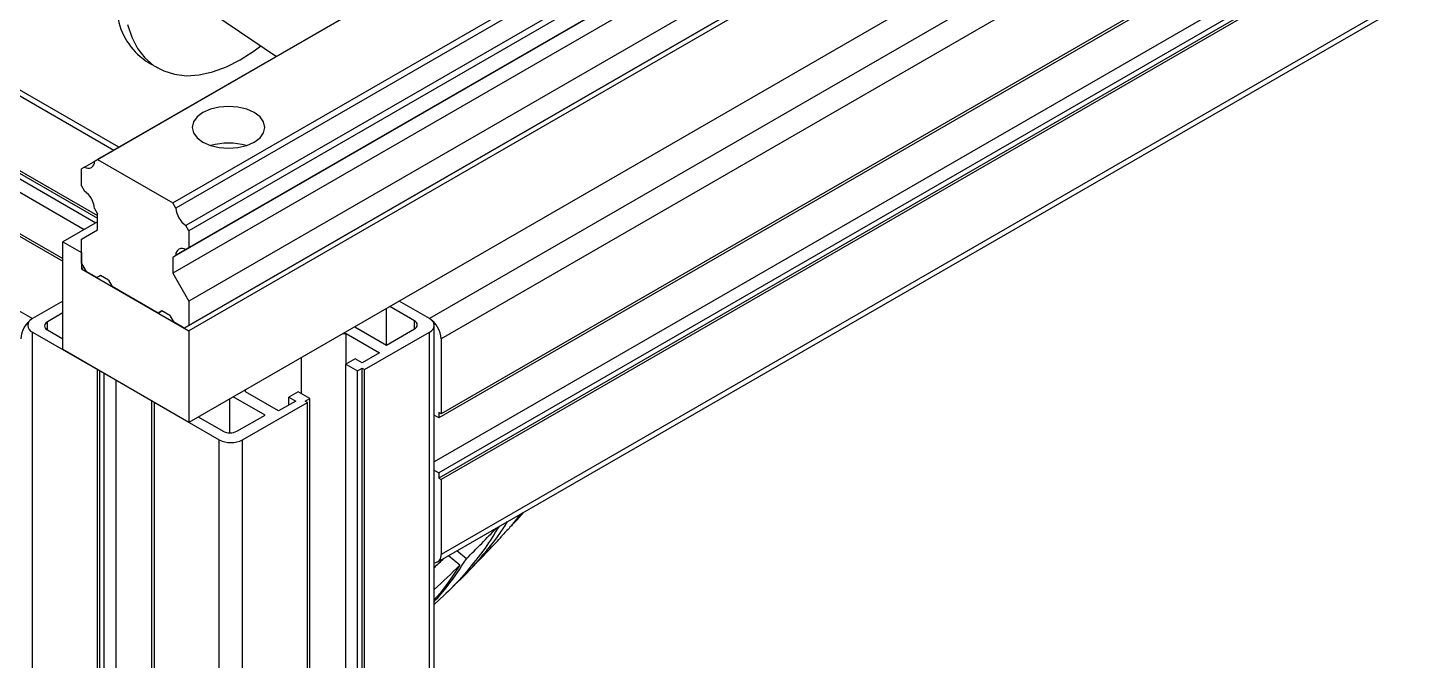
# Model space of a CAD drawing. Header units: millimetres. Extents: x 0 to 597, y 0 to 420.
# Drawn here: x 408.93 to 422.9, y 114.32 to 120.71 of the extents above; entities that cross this region are included whole.
import ezdxf

# ---------------------------------------------------------------- set-up
doc = ezdxf.new("R2010")
doc.units = ezdxf.units.MM

msp = doc.modelspace()

# ---------------------------------------------------------------- linework, layer by layer
at = {"color": 8, "linetype": 'Continuous', "lineweight": 25}
for p, q in [((351.275, 153.261), (409.798, 119.477)), ((349.39, 152.173), (408.975, 117.775)), ((409.126, 117.661), (409.126, 117.742)), ((412.831, 117.672), (412.831, 117.753)), ((408.975, 66.333), (408.975, 117.639)), ((412.982, 66.333), (412.982, 117.639)), ((410.861, 65.244), (410.861, 116.55)), ((411.097, 65.244), (411.097, 116.55))]:
    msp.add_line(p, q, dxfattribs=at)
at = {"color": 7, "linetype": 'Continuous', "lineweight": 25}
for p, q in [((409.846, 119.506), (351.324, 153.29)), ((350.432, 152.774), (409.498, 118.676)), ((350.549, 152.842), (409.616, 118.744)), ((350.597, 152.87), (409.633, 118.789)), ((350.62, 152.883), (409.633, 118.816)), ((350.045, 152.551), (409.282, 118.355)), ((350.069, 152.565), (409.282, 118.382)), ((472.851, 152.336), (412.982, 117.775)), ((472.968, 152.132), (413.1, 117.571)), ((472.968, 151.375), (413.1, 116.814)), ((472.945, 151.335), (413.077, 116.773)), ((472.827, 150.847), (413.031, 116.328)), ((472.945, 150.779), (413.077, 116.218)), ((472.945, 150.725), (413.077, 116.164)), ((472.968, 150.711), (413.1, 116.15)), ((413.066, 115.317), (472.934, 149.878)), ((472.968, 149.955), (413.1, 115.393)), ((441.667, 134.688), (410.555, 116.727)), ((410.392, 118.944), (435.311, 133.33)), ((435.341, 133.277), (410.422, 118.891)), ((435.443, 133.101), (410.524, 118.715)), ((409.501, 119.306), (433.138, 132.951)), ((433.138, 132.951), (409.633, 119.382)), ((435.473, 133.048), (410.555, 118.662)), ((410.392, 118.397), (435.311, 132.782)), ((435.341, 132.8), (410.422, 118.415)), ((410.524, 118.473), (435.443, 132.859)), ((410.555, 118.491), (435.473, 132.876)), ((435.311, 132.619), (410.392, 118.234)), ((435.473, 132.337), (410.555, 117.952)), ((435.686, 132.215), (410.507, 117.68)), ((410.555, 117.707), (435.686, 132.215)), ((435.733, 132.188), (410.555, 117.653)), ((410.003, 121.398), (411.438, 120.424)), ((410.145, 120.362), (410.24, 120.307)), ((409.602, 119.365), (409.633, 119.382)), ((409.633, 119.382), (410.392, 118.944)), ((409.501, 119.306), (409.47, 119.288)), ((409.47, 119.117), (409.47, 119.288)), ((409.47, 119.117), (409.501, 119.064)), ((410.422, 118.891), (410.392, 118.944)), ((409.602, 118.888), (409.633, 118.835)), ((409.633, 118.672), (409.633, 118.835)), ((409.633, 118.753), (409.282, 118.551)), ((409.47, 118.578), (409.633, 118.672)), ((410.555, 118.662), (410.524, 118.715)), ((410.555, 118.662), (410.555, 118.491)), ((409.282, 118.551), (409.47, 118.442)), ((409.282, 117.462), (409.282, 118.551)), ((409.47, 118.333), (409.47, 118.578)), ((409.47, 118.442), (409.47, 118.279)), ((410.392, 118.397), (410.422, 118.415)), ((410.392, 118.397), (410.392, 118.234)), ((410.524, 118.473), (410.555, 118.491)), ((409.47, 118.333), (409.517, 118.251)), ((409.494, 118.292), (409.47, 118.279)), ((409.47, 118.279), (410.555, 117.653)), ((409.625, 118.189), (409.517, 118.251)), ((409.625, 118.189), (409.661, 118.21)), ((409.661, 118.21), (409.625, 118.189)), ((409.744, 118.162), (409.661, 118.21)), ((409.744, 118.162), (409.78, 118.1)), ((410.392, 118.234), (410.555, 117.952)), ((410.245, 117.831), (409.78, 118.1)), ((409.282, 117.952), (408.975, 117.775)), ((409.282, 117.832), (409.126, 117.742)), ((410.245, 117.831), (410.281, 117.852)), ((410.281, 117.852), (410.245, 117.831)), ((410.363, 117.805), (410.281, 117.852)), ((410.555, 117.952), (410.555, 117.707)), ((412.549, 117.508), (412.549, 117.878)), ((412.831, 117.753), (412.582, 117.897)), ((412.982, 117.775), (412.676, 117.952)), ((410.363, 117.805), (410.4, 117.742)), ((410.507, 117.68), (410.4, 117.742)), ((410.507, 117.68), (410.555, 117.707)), ((412.228, 117.693), (412.549, 117.508)), ((413.031, 66.361), (413.031, 117.707)), ((408.975, 117.639), (409.631, 117.261)), ((409.126, 117.661), (409.282, 117.571)), ((410.555, 117.653), (410.555, 116.727)), ((412.105, 117.623), (412.143, 117.623)), ((412.143, 117.623), (412.478, 117.429)), ((412.143, 117.318), (412.143, 117.623)), ((412.327, 117.261), (412.982, 117.639)), ((412.549, 117.508), (412.831, 117.672)), ((413.1, 117.571), (413.1, 116.814)), ((410.555, 116.727), (409.282, 117.462)), ((412.478, 117.429), (412.303, 117.329)), ((411.691, 117.018), (411.691, 117.383)), ((412.233, 117.369), (412.138, 117.315)), ((412.138, 117.315), (412.256, 117.247)), ((412.138, 65.846), (412.138, 117.315)), ((412.303, 117.329), (412.233, 117.369)), ((412.256, 117.247), (412.303, 117.274)), ((412.303, 117.274), (412.327, 117.261)), ((412.303, 65.941), (412.303, 117.274)), ((409.631, 65.955), (409.631, 117.261)), ((409.654, 65.941), (409.654, 117.247)), ((409.701, 65.914), (409.701, 117.22)), ((409.819, 65.846), (409.819, 117.152)), ((412.256, 65.914), (412.256, 117.247)), ((412.327, 65.955), (412.327, 117.261)), ((411.323, 116.801), (411.002, 116.986)), ((411.125, 117.035), (411.125, 117.057)), ((411.46, 116.842), (411.125, 117.035)), ((411.658, 117.037), (411.563, 116.983)), ((411.775, 116.969), (411.658, 117.037)), ((410.182, 65.636), (410.182, 116.942)), ((410.206, 116.929), (410.861, 116.55)), ((410.206, 65.623), (410.206, 116.929)), ((410.969, 116.621), (410.969, 116.967)), ((411.097, 116.55), (411.752, 116.929)), ((411.634, 116.942), (411.46, 116.842)), ((411.563, 116.983), (411.634, 116.942)), ((411.563, 116.901), (411.563, 116.983)), ((411.728, 116.942), (411.775, 116.969)), ((411.752, 116.929), (411.728, 116.942)), ((411.752, 65.623), (411.752, 116.929)), ((411.775, 65.636), (411.775, 116.969)), ((410.649, 116.782), (410.899, 116.637)), ((411.04, 116.637), (411.323, 116.801)), ((413.077, 116.773), (413.031, 116.8)), ((413.1, 116.814), (413.077, 116.828)), ((413.077, 116.828), (413.077, 116.773)), ((413.031, 116.244), (413.077, 116.218)), ((413.077, 116.218), (413.077, 116.164)), ((413.077, 116.164), (413.1, 116.15)), ((413.1, 116.15), (413.1, 115.393)), ((413.815, 115.691), (413.927, 115.815)), ((413.291, 115.285), (413.175, 115.38)), ((413.356, 115.349), (413.258, 115.428)), ((413.031, 114.886), (413.134, 114.986))]:
    msp.add_line(p, q, dxfattribs=at)
at = {"color": 7, "linetype": 'Continuous', "lineweight": 25, "flags": 128}
for points in [[(409.934, 120.746), (409.978, 120.617), (410.037, 120.504), (410.111, 120.409), (410.199, 120.333), (410.3, 120.277), (410.411, 120.243), (410.532, 120.229), (410.66, 120.238), (410.794, 120.268), (410.933, 120.319), (411.073, 120.39), (411.213, 120.481), (411.281, 120.531)], [(410.696, 119.558), (410.772, 119.524), (410.86, 119.503), (410.955, 119.496), (411.05, 119.503), (411.139, 119.524), (411.214, 119.558), (411.273, 119.602), (411.309, 119.653), (411.322, 119.707), (411.309, 119.762), (411.273, 119.813), (411.214, 119.857), (411.139, 119.891), (411.05, 119.912), (410.955, 119.919), (410.86, 119.912), (410.772, 119.891), (410.696, 119.857), (410.638, 119.813), (410.601, 119.762), (410.589, 119.707), (410.601, 119.653), (410.638, 119.602), (410.696, 119.558)]]:
    msp.add_lwpolyline(points, dxfattribs=at)
at = {"color": 7, "linetype": 'Continuous', "lineweight": 25}
for centre, radius, start, end in [((410.502, 120.937), 0.677, 191.6886, 238.2003), ((410.955, 118.945), 0.604, 72.8688, 107.1302), ((409.538, 119.359), 0.0648, 235.3635, 4.6472), ((409.363, 118.867), 0.24, 4.9964, 55.0036), ((410.662, 118.912), 0.24, 184.9988, 235.0012), ((410.487, 118.42), 0.0648, 55.3685, 184.6422), ((409.113, 117.559), 0.256, 122.6075, 177.3933), ((409.001, 117.707), 0.0728, 110.7822, 249.2202), ((409.142, 117.701), 0.0437, 110.765, 249.2271), ((412.816, 117.712), 0.0437, 290.7718, 69.2203), ((412.956, 117.707), 0.0728, 290.7822, 69.2202), ((412.844, 117.559), 0.256, 2.6052, 57.3948), ((410.969, 116.774), 0.154, 242.6094, 297.3932), ((410.979, 116.778), 0.256, 242.608, 297.3912), ((402.826, 125.976), 14.96, 314.7392, 316.4112), ((413.029, 115.381), 0.0719, 271.461, 9.7102), ((403.14, 125.633), 14.333, 313.6345, 314.186), ((403.311, 125.482), 14.268, 312.9407, 314.3831)]:
    msp.add_arc(centre, radius, start, end, dxfattribs=at)
for points, knots in [([(413.897, 115.797), (413.865, 115.753), (413.809, 115.676), (413.741, 115.609), (413.713, 115.581)], [0, 0, 0, 0, 0.580453, 1, 1, 1, 1]), ([(413.836, 115.71), (413.862, 115.737), (413.896, 115.773), (413.928, 115.81), (413.936, 115.819)], [0, 0, 0, 0, 0.754171, 1, 1, 1, 1]), ([(413.685, 115.675), (413.639, 115.601), (413.54, 115.442), (413.358, 115.217), (413.22, 115.061), (413.139, 114.989), (413.135, 114.985)], [0, 0, 0, 0, 0.293273, 0.636043, 0.979174, 1, 1, 1, 1]), ([(413.219, 115.072), (413.225, 115.077), (413.319, 115.155), (413.479, 115.333), (413.659, 115.545), (413.746, 115.684), (413.771, 115.724)], [0, 0, 0, 0, 0.027108, 0.427052, 0.834945, 1, 1, 1, 1]), ([(413.329, 115.175), (413.438, 115.286), (413.568, 115.417), (413.695, 115.556), (413.715, 115.578)], [0, 0, 0, 0, 0.837503, 1, 1, 1, 1]), ([(413.031, 114.916), (413.078, 114.969), (413.197, 115.104), (413.296, 115.256), (413.356, 115.349)], [0, 0, 0, 0, 0.391623, 1, 1, 1, 1]), ([(413.291, 115.285), (413.218, 115.175), (413.138, 115.053), (413.04, 114.945), (413.031, 114.935)], [0, 0, 0, 0, 0.90762, 1, 1, 1, 1])]:
    msp.add_open_spline(points, degree=3, knots=knots, dxfattribs=at)

doc.saveas('drawing.dxf')
